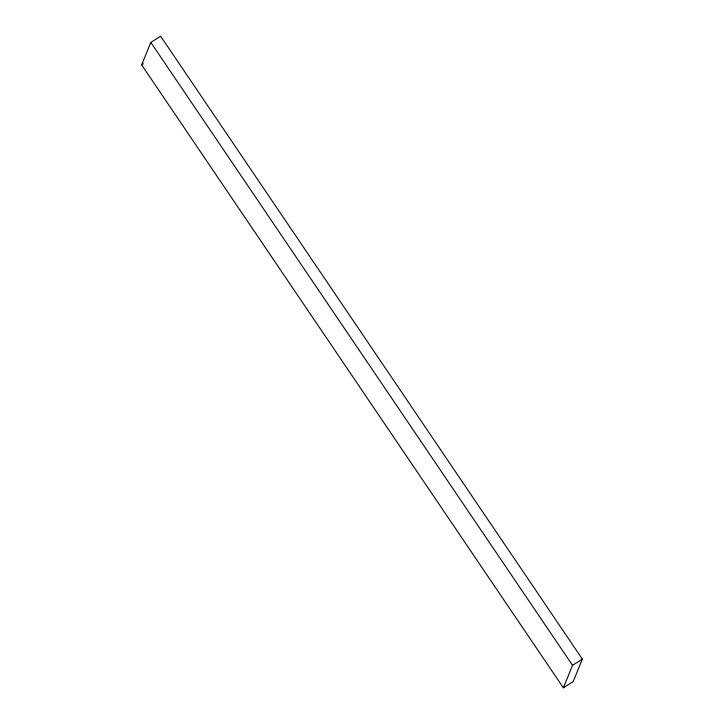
<?xml version="1.0" encoding="UTF-8"?>
<svg xmlns="http://www.w3.org/2000/svg" width="724" height="724" viewBox="0 0 724 724"><rect width="100%" height="100%" fill="white"/><g stroke="black" fill="none" stroke-linecap="round" stroke-linejoin="round"><path stroke-width="1.09" d="M141.651 64.879L150.818 42.408L160.638 36.2L582.349 659.121L573.182 681.592L563.363 687.8L141.651 64.879L143.433 63.757M563.363 687.8L572.539 665.32L582.349 659.121M150.818 42.408L572.539 665.32"/></g></svg>
